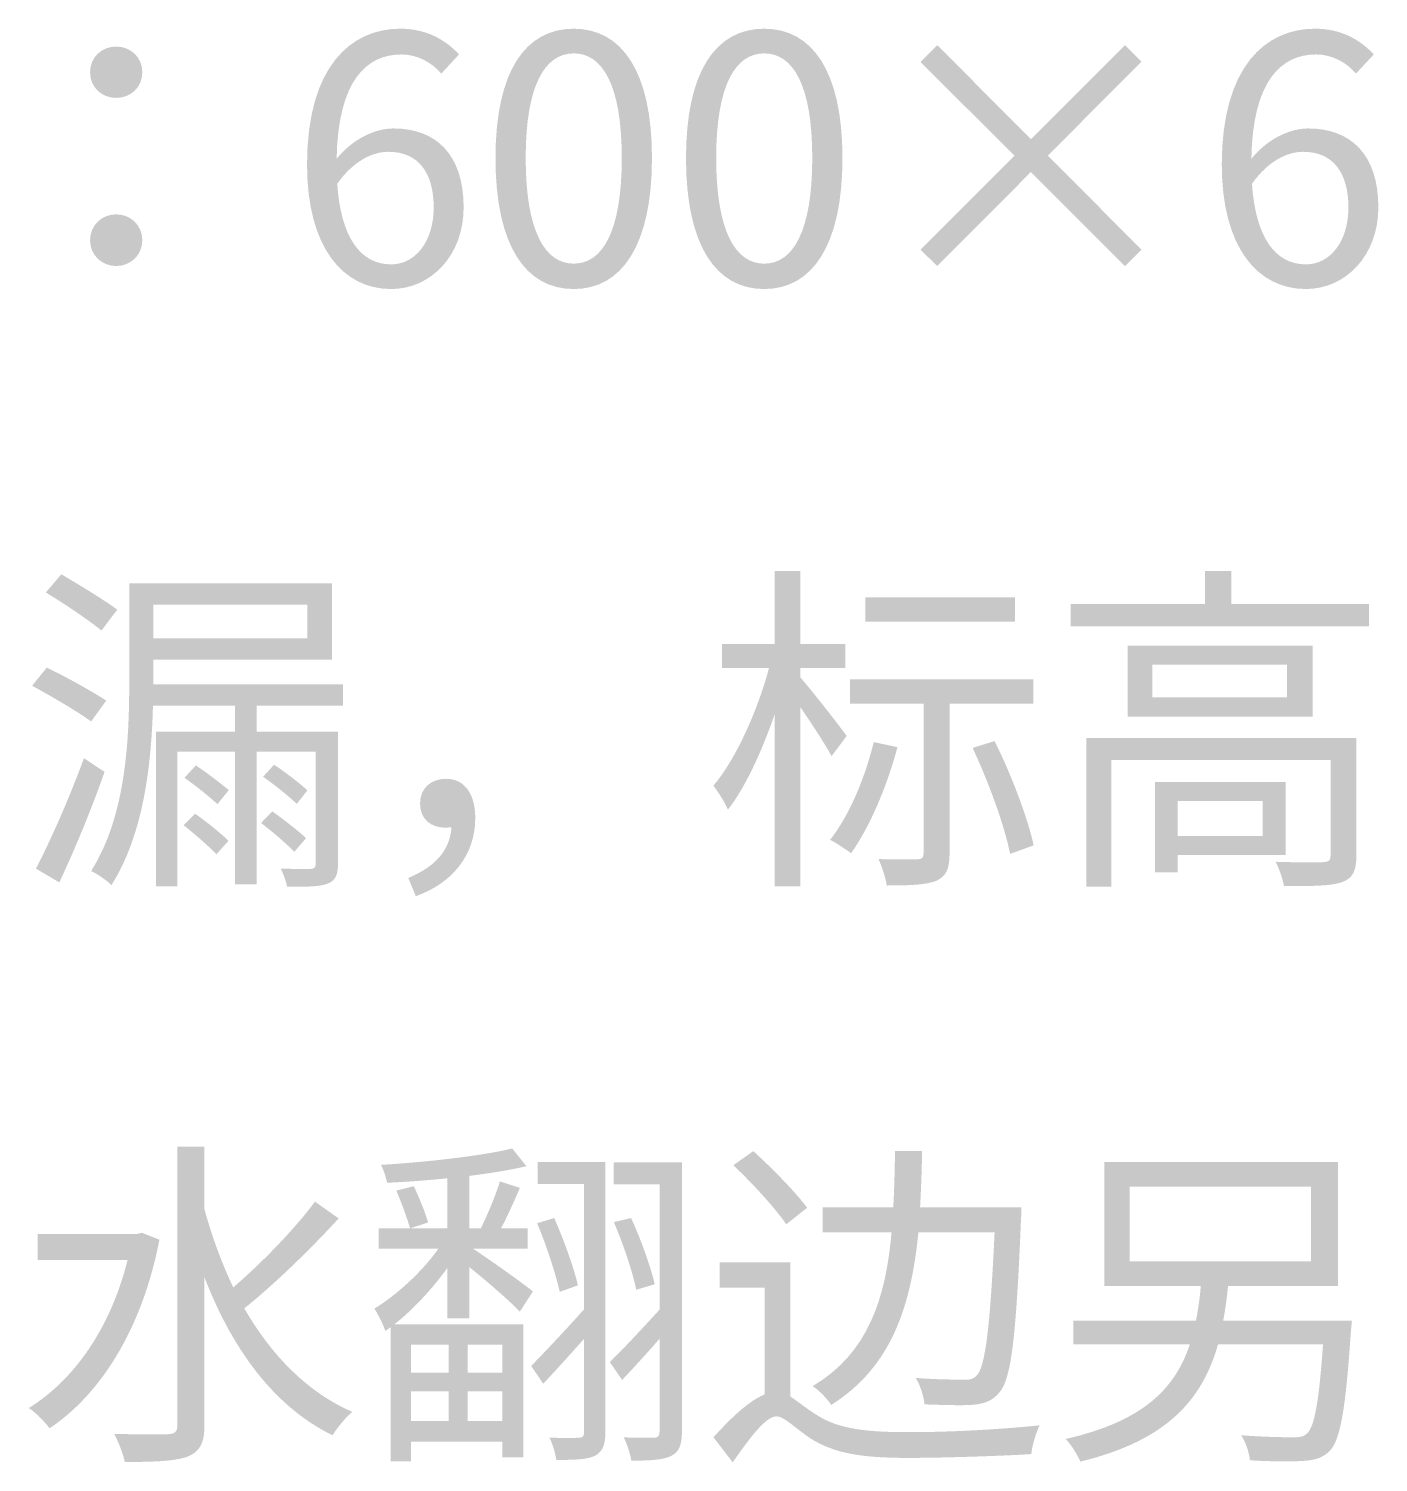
# Model space of a CAD drawing. Header units: millimetres. Extents: x -4600 to 229000, y -4300 to 19460.
# Drawn here: x 140214 to 141340, y 12972 to 14169 of the extents above; entities that cross this region are included whole.
import ezdxf

# ---------------------------------------------------------------- set-up
doc = ezdxf.new("R2010")
doc.units = ezdxf.units.MM
doc.header["$LTSCALE"] = 100
doc.layers.add('R2-LEGEND', color=7, linetype='Continuous', lineweight=18)

# ---------------------------------------------------------------- blocks, each defined once
blk = doc.blocks.new('A04_SHEET')
at = {"layer": 'R2-LEGEND'}
h = blk.add_hatch(color=256, dxfattribs=at)
edge = h.paths.add_edge_path()
edge.add_spline(control_points=[(20516.3, 13951.3), (20549, 13951.3), (20576.8, 13978.8), (20576.8, 14019.5), (20576.8, 14063.6), (20553.8, 14085.4), (20518.3, 14085.4), (20502, 14085.4), (20483.6, 14075.9), (20470.8, 14060.1)], knot_values=[0, 0, 0, 0, 1, 1, 1, 2, 2, 2, 3, 3, 3, 3], degree=3, periodic=0)
edge.add_spline(control_points=[(20470.8, 14060.1), (20471.9, 14125.2), (20495.7, 14147.2), (20524.9, 14147.2), (20537.5, 14147.2), (20550.1, 14140.9), (20558.1, 14131.2)], knot_values=[0, 0, 0, 0, 1, 1, 1, 2, 2, 2, 2], degree=3, periodic=0)
edge.add_line((20558.1, 14131.2), (20573, 14147.2))
edge.add_spline(control_points=[(20573, 14147.2), (20561.3, 14159.8), (20545.5, 14168.7), (20523.8, 14168.7), (20483.1, 14168.7), (20446.1, 14137.5), (20446.1, 14055.3), (20446.1, 13985.9), (20476.2, 13951.3), (20516.3, 13951.3)], knot_values=[0, 0, 0, 0, 1, 1, 1, 2, 2, 2, 3, 3, 3, 3], degree=3, periodic=0)
edge = h.paths.add_edge_path(flags=0)
edge.add_spline(control_points=[(20471.3, 14039.2), (20485.1, 14058.7), (20501.1, 14065.9), (20514, 14065.9), (20539.5, 14065.9), (20551.8, 14047.8), (20551.8, 14019.5), (20551.8, 13990.8), (20536.4, 13971.9), (20516.3, 13971.9), (20489.9, 13971.9), (20474.2, 13995.7), (20471.3, 14039.2)], knot_values=[0, 0, 0, 0, 1, 1, 1, 2, 2, 2, 3, 3, 3, 4, 4, 4, 4], degree=3, periodic=0)
h = blk.add_hatch(color=256, dxfattribs=at)
edge = h.paths.add_edge_path()
edge.add_spline(control_points=[(20668.7, 13951.3), (20708.5, 13951.3), (20734, 13987.4), (20734, 14060.7), (20734, 14133.5), (20708.5, 14168.7), (20668.7, 14168.7), (20628.6, 14168.7), (20603.4, 14133.5), (20603.4, 14060.7), (20603.4, 13987.4), (20628.6, 13951.3), (20668.7, 13951.3)], knot_values=[0, 0, 0, 0, 1, 1, 1, 2, 2, 2, 3, 3, 3, 4, 4, 4, 4], degree=3, periodic=0)
edge = h.paths.add_edge_path(flags=0)
edge.add_spline(control_points=[(20668.7, 13972.5), (20644.9, 13972.5), (20628.6, 13999.1), (20628.6, 14060.7), (20628.6, 14122), (20644.9, 14148.1), (20668.7, 14148.1), (20692.5, 14148.1), (20708.8, 14122), (20708.8, 14060.7), (20708.8, 13999.1), (20692.5, 13972.5), (20668.7, 13972.5)], knot_values=[0, 0, 0, 0, 1, 1, 1, 2, 2, 2, 3, 3, 3, 4, 4, 4, 4], degree=3, periodic=0)
h = blk.add_hatch(color=256, dxfattribs=at)
edge = h.paths.add_edge_path()
edge.add_spline(control_points=[(20827.7, 13951.3), (20867.5, 13951.3), (20893, 13987.4), (20893, 14060.7), (20893, 14133.5), (20867.5, 14168.7), (20827.7, 14168.7), (20787.6, 14168.7), (20762.4, 14133.5), (20762.4, 14060.7), (20762.4, 13987.4), (20787.6, 13951.3), (20827.7, 13951.3)], knot_values=[0, 0, 0, 0, 1, 1, 1, 2, 2, 2, 3, 3, 3, 4, 4, 4, 4], degree=3, periodic=0)
edge = h.paths.add_edge_path(flags=0)
edge.add_spline(control_points=[(20827.7, 13972.5), (20803.9, 13972.5), (20787.6, 13999.1), (20787.6, 14060.7), (20787.6, 14122), (20803.9, 14148.1), (20827.7, 14148.1), (20851.5, 14148.1), (20867.8, 14122), (20867.8, 14060.7), (20867.8, 13999.1), (20851.5, 13972.5), (20827.7, 13972.5)], knot_values=[0, 0, 0, 0, 1, 1, 1, 2, 2, 2, 3, 3, 3, 4, 4, 4, 4], degree=3, periodic=0)
h = blk.add_hatch(color=256, dxfattribs=at)
edge = h.paths.add_edge_path()
edge.add_spline(control_points=[(21279.8, 13951.3), (21312.5, 13951.3), (21340.3, 13978.8), (21340.3, 14019.5), (21340.3, 14063.6), (21317.3, 14085.4), (21281.8, 14085.4), (21265.5, 14085.4), (21247.1, 14075.9), (21234.3, 14060.1)], knot_values=[0, 0, 0, 0, 1, 1, 1, 2, 2, 2, 3, 3, 3, 3], degree=3, periodic=0)
edge.add_spline(control_points=[(21234.3, 14060.1), (21235.4, 14125.2), (21259.2, 14147.2), (21288.4, 14147.2), (21301, 14147.2), (21313.6, 14140.9), (21321.6, 14131.2)], knot_values=[0, 0, 0, 0, 1, 1, 1, 2, 2, 2, 2], degree=3, periodic=0)
edge.add_line((21321.6, 14131.2), (21336.5, 14147.2))
edge.add_spline(control_points=[(21336.5, 14147.2), (21324.8, 14159.8), (21309, 14168.7), (21287.3, 14168.7), (21246.6, 14168.7), (21209.6, 14137.5), (21209.6, 14055.3), (21209.6, 13985.9), (21239.7, 13951.3), (21279.8, 13951.3)], knot_values=[0, 0, 0, 0, 1, 1, 1, 2, 2, 2, 3, 3, 3, 3], degree=3, periodic=0)
edge = h.paths.add_edge_path(flags=0)
edge.add_spline(control_points=[(21234.8, 14039.2), (21248.6, 14058.7), (21264.6, 14065.9), (21277.5, 14065.9), (21303, 14065.9), (21315.3, 14047.8), (21315.3, 14019.5), (21315.3, 13990.8), (21299.9, 13971.9), (21279.8, 13971.9), (21253.5, 13971.9), (21237.7, 13995.7), (21234.8, 14039.2)], knot_values=[0, 0, 0, 0, 1, 1, 1, 2, 2, 2, 3, 3, 3, 4, 4, 4, 4], degree=3, periodic=0)
h = blk.add_hatch(color=256, dxfattribs=at)
edge = h.paths.add_edge_path()
edge.add_spline(control_points=[(20286.8, 14110.9), (20298.3, 14110.9), (20308.6, 14119.2), (20308.6, 14132.3), (20308.6, 14145.5), (20298.3, 14153.8), (20286.8, 14153.8), (20275.4, 14153.8), (20265, 14145.5), (20265, 14132.3), (20265, 14119.2), (20275.4, 14110.9), (20286.8, 14110.9)], knot_values=[0, 0, 0, 0, 1, 1, 1, 2, 2, 2, 3, 3, 3, 4, 4, 4, 4], degree=3, periodic=0)
for points in [[(21128.8, 13970.5), (21142.6, 13984.2), (21064.4, 14062.7), (21142.6, 14141.2), (21128.8, 14155), (21050.3, 14076.5), (20972.1, 14155), (20958.1, 14140.9), (21036.6, 14062.7), (20958.1, 13984.2), (20972.1, 13970.5), (21050.3, 14049), (21128.8, 13970.5)], [(21195.6, 13715.9), (21195.6, 13688.4), (21083.6, 13688.4), (21083.6, 13669.5), (21332.5, 13669.5), (21332.5, 13688.4), (21217.6, 13688.4), (21217.6, 13715.9), (21195.6, 13715.9)], [(20912, 13693.9), (20912, 13673.5), (21036.9, 13673.5), (21036.9, 13693.9), (20912, 13693.9)]]:
    blk.add_hatch(color=256, dxfattribs=at).paths.add_polyline_path(points)
h = blk.add_hatch(color=256, dxfattribs=at)
edge = h.paths.add_edge_path()
edge.add_spline(control_points=[(20286.8, 13970.5), (20298.3, 13970.5), (20308.6, 13979.1), (20308.6, 13992), (20308.6, 14005.1), (20298.3, 14013.7), (20286.8, 14013.7), (20275.4, 14013.7), (20265, 14005.1), (20265, 13992), (20265, 13979.1), (20275.4, 13970.5), (20286.8, 13970.5)], knot_values=[0, 0, 0, 0, 1, 1, 1, 2, 2, 2, 3, 3, 3, 4, 4, 4, 4], degree=3, periodic=0)
h = blk.add_hatch(color=256, dxfattribs=at)
edge = h.paths.add_edge_path()
edge.add_spline(control_points=[(20228.1, 13697.9), (20243.6, 13688.4), (20264.2, 13674.7), (20274.5, 13666.1)], knot_values=[0, 0, 0, 0, 1, 1, 1, 1], degree=3, periodic=0)
edge.add_line((20274.5, 13666.1), (20287.7, 13683.6))
edge.add_spline(control_points=[(20287.7, 13683.6), (20276.8, 13691.6), (20256.2, 13704.2), (20241, 13713.1)], knot_values=[0, 0, 0, 0, 1, 1, 1, 1], degree=3, periodic=0)
edge.add_line((20241, 13713.1), (20228.1, 13697.9))
h = blk.add_hatch(color=256, dxfattribs=at)
edge = h.paths.add_edge_path()
edge.add_line((20836.3, 13715.7), (20836.3, 13654.9))
edge.add_line((20836.3, 13654.9), (20792.5, 13654.9))
edge.add_line((20792.5, 13654.9), (20792.5, 13634.9))
edge.add_line((20792.5, 13634.9), (20831.7, 13634.9))
edge.add_spline(control_points=[(20831.7, 13634.9), (20822.3, 13599.3), (20803.7, 13558.1), (20785.3, 13536.6)], knot_values=[0, 0, 0, 0, 1, 1, 1, 1], degree=3, periodic=0)
edge.add_spline(control_points=[(20785.3, 13536.6), (20789.3, 13531.2), (20795.1, 13522.3), (20797.4, 13516.5)], knot_values=[0, 0, 0, 0, 1, 1, 1, 1], degree=3, periodic=0)
edge.add_spline(control_points=[(20797.4, 13516.5), (20811.7, 13534.9), (20825.7, 13565), (20836.3, 13595.9)], knot_values=[0, 0, 0, 0, 1, 1, 1, 1], degree=3, periodic=0)
edge.add_line((20836.3, 13595.9), (20836.3, 13452.4))
edge.add_line((20836.3, 13452.4), (20857.8, 13452.4))
edge.add_line((20857.8, 13452.4), (20857.8, 13602.2))
edge.add_spline(control_points=[(20857.8, 13602.2), (20867.5, 13588.2), (20879, 13570.4), (20883.9, 13561.2)], knot_values=[0, 0, 0, 0, 1, 1, 1, 1], degree=3, periodic=0)
edge.add_line((20883.9, 13561.2), (20896.5, 13578.1))
edge.add_spline(control_points=[(20896.5, 13578.1), (20890.8, 13586.2), (20866.1, 13617.7), (20857.8, 13627.1)], knot_values=[0, 0, 0, 0, 1, 1, 1, 1], degree=3, periodic=0)
edge.add_line((20857.8, 13627.1), (20857.8, 13634.9))
edge.add_line((20857.8, 13634.9), (20895.3, 13634.9))
edge.add_line((20895.3, 13634.9), (20895.3, 13654.9))
edge.add_line((20895.3, 13654.9), (20857.8, 13654.9))
edge.add_line((20857.8, 13654.9), (20857.8, 13715.7))
edge.add_line((20857.8, 13715.7), (20836.3, 13715.7))
h = blk.add_hatch(color=256, dxfattribs=at)
edge = h.paths.add_edge_path()
edge.add_line((20297.7, 13705.6), (20297.7, 13622.5))
edge.add_spline(control_points=[(20297.7, 13622.5), (20297.7, 13575.8), (20295.1, 13511.1), (20265.9, 13465.3)], knot_values=[0, 0, 0, 0, 1, 1, 1, 1], degree=3, periodic=0)
edge.add_spline(control_points=[(20265.9, 13465.3), (20270.8, 13463), (20279.4, 13457.2), (20282.8, 13453.5)], knot_values=[0, 0, 0, 0, 1, 1, 1, 1], degree=3, periodic=0)
edge.add_spline(control_points=[(20282.8, 13453.5), (20310, 13495.9), (20316.3, 13556.1), (20317.5, 13603.3)], knot_values=[0, 0, 0, 0, 1, 1, 1, 1], degree=3, periodic=0)
edge.add_line((20317.5, 13603.3), (20385.9, 13603.3))
edge.add_line((20385.9, 13603.3), (20385.9, 13581.6))
edge.add_line((20385.9, 13581.6), (20320.1, 13581.6))
edge.add_line((20320.1, 13581.6), (20320.1, 13452.4))
edge.add_line((20320.1, 13452.4), (20337.8, 13452.4))
edge.add_line((20337.8, 13452.4), (20337.8, 13565))
edge.add_line((20337.8, 13565), (20385.9, 13565))
edge.add_line((20385.9, 13565), (20385.9, 13454.1))
edge.add_line((20385.9, 13454.1), (20404, 13454.1))
edge.add_line((20404, 13454.1), (20404, 13565))
edge.add_line((20404, 13565), (20453.3, 13565))
edge.add_line((20453.3, 13565), (20453.3, 13471.3))
edge.add_spline(control_points=[(20453.3, 13471.3), (20453.3, 13468.1), (20452.1, 13467.3), (20449, 13467)], knot_values=[0, 0, 0, 0, 1, 1, 1, 1], degree=3, periodic=0)
edge.add_spline(control_points=[(20449, 13467), (20446.1, 13467), (20435.8, 13467), (20424.1, 13467.3)], knot_values=[0, 0, 0, 0, 1, 1, 1, 1], degree=3, periodic=0)
edge.add_spline(control_points=[(20424.1, 13467.3), (20426.3, 13463), (20428.6, 13456.7), (20429.5, 13452.1)], knot_values=[0, 0, 0, 0, 1, 1, 1, 1], degree=3, periodic=0)
edge.add_spline(control_points=[(20429.5, 13452.1), (20446.1, 13452.1), (20457, 13452.1), (20463.6, 13454.9)], knot_values=[0, 0, 0, 0, 1, 1, 1, 1], degree=3, periodic=0)
edge.add_spline(control_points=[(20463.6, 13454.9), (20469.9, 13457.5), (20471.9, 13462.1), (20471.9, 13471.3)], knot_values=[0, 0, 0, 0, 1, 1, 1, 1], degree=3, periodic=0)
edge.add_line((20471.9, 13471.3), (20471.9, 13581.6))
edge.add_line((20471.9, 13581.6), (20404, 13581.6))
edge.add_line((20404, 13581.6), (20404, 13603.3))
edge.add_line((20404, 13603.3), (20476.2, 13603.3))
edge.add_line((20476.2, 13603.3), (20476.2, 13621.1))
edge.add_line((20476.2, 13621.1), (20317.8, 13621.1))
edge.add_line((20317.8, 13621.1), (20317.8, 13622.5))
edge.add_line((20317.8, 13622.5), (20317.8, 13641.7))
edge.add_line((20317.8, 13641.7), (20467, 13641.7))
edge.add_line((20467, 13641.7), (20467, 13705.6))
edge.add_line((20467, 13705.6), (20297.7, 13705.6))
h.paths.add_polyline_path([(20317.8, 13687.6), (20446.4, 13687.6), (20446.4, 13659.5), (20317.8, 13659.5), (20317.8, 13687.6)], flags=0)
edge = h.paths.add_edge_path(flags=0)
edge.add_spline(control_points=[(20407.7, 13505.4), (20417.2, 13498.2), (20429.2, 13487.9), (20435.5, 13481.3)], knot_values=[0, 0, 0, 0, 1, 1, 1, 1], degree=3, periodic=0)
edge.add_line((20435.5, 13481.3), (20445.3, 13492.8))
edge.add_spline(control_points=[(20445.3, 13492.8), (20438.9, 13498.8), (20426.6, 13508.2), (20417.2, 13515.1)], knot_values=[0, 0, 0, 0, 1, 1, 1, 1], degree=3, periodic=0)
edge.add_line((20417.2, 13515.1), (20407.7, 13505.4))
edge = h.paths.add_edge_path(flags=0)
edge.add_spline(control_points=[(20343, 13503.6), (20352.4, 13496.2), (20364.5, 13485.6), (20370.5, 13479.3)], knot_values=[0, 0, 0, 0, 1, 1, 1, 1], degree=3, periodic=0)
edge.add_line((20370.5, 13479.3), (20380.5, 13490.5))
edge.add_spline(control_points=[(20380.5, 13490.5), (20374.5, 13496.5), (20362.2, 13506.5), (20352.7, 13513.1)], knot_values=[0, 0, 0, 0, 1, 1, 1, 1], degree=3, periodic=0)
edge.add_line((20352.7, 13513.1), (20343, 13503.6))
edge = h.paths.add_edge_path(flags=0)
edge.add_spline(control_points=[(20409.4, 13544), (20418.9, 13537.5), (20431.2, 13527.4), (20437.5, 13521.4)], knot_values=[0, 0, 0, 0, 1, 1, 1, 1], degree=3, periodic=0)
edge.add_line((20437.5, 13521.4), (20446.4, 13532.6))
edge.add_spline(control_points=[(20446.4, 13532.6), (20440.4, 13538.3), (20428.1, 13547.8), (20418.6, 13554.1)], knot_values=[0, 0, 0, 0, 1, 1, 1, 1], degree=3, periodic=0)
edge.add_line((20418.6, 13554.1), (20409.4, 13544))
edge = h.paths.add_edge_path(flags=0)
edge.add_spline(control_points=[(20343.8, 13543.2), (20353, 13536.6), (20365, 13527.1), (20371.3, 13521.1)], knot_values=[0, 0, 0, 0, 1, 1, 1, 1], degree=3, periodic=0)
edge.add_line((20371.3, 13521.1), (20380.8, 13532.9))
edge.add_spline(control_points=[(20380.8, 13532.9), (20374.5, 13538), (20362.5, 13547.5), (20353.3, 13553.5)], knot_values=[0, 0, 0, 0, 1, 1, 1, 1], degree=3, periodic=0)
edge.add_line((20353.3, 13553.5), (20343.8, 13543.2))
h = blk.add_hatch(color=256, dxfattribs=at)
h.paths.add_polyline_path([(21131.1, 13653.5), (21131.1, 13594.2), (21285.5, 13594.2), (21285.5, 13653.5), (21131.1, 13653.5)])
h.paths.add_polyline_path([(21151.7, 13637.7), (21264.1, 13637.7), (21264.1, 13610.2), (21151.7, 13610.2), (21151.7, 13637.7)], flags=0)
h = blk.add_hatch(color=256, dxfattribs=at)
edge = h.paths.add_edge_path()
edge.add_spline(control_points=[(20216.6, 13620), (20233, 13611.1), (20255, 13598.2), (20265.9, 13590.2)], knot_values=[0, 0, 0, 0, 1, 1, 1, 1], degree=3, periodic=0)
edge.add_line((20265.9, 13590.2), (20278.5, 13607.6))
edge.add_spline(control_points=[(20278.5, 13607.6), (20267.1, 13615.1), (20245, 13627.4), (20228.9, 13635.2)], knot_values=[0, 0, 0, 0, 1, 1, 1, 1], degree=3, periodic=0)
edge.add_line((20228.9, 13635.2), (20216.6, 13620))
h = blk.add_hatch(color=256, dxfattribs=at)
edge = h.paths.add_edge_path()
edge.add_line((20899.3, 13625.4), (20899.3, 13605.1))
edge.add_line((20899.3, 13605.1), (20960.7, 13605.1))
edge.add_line((20960.7, 13605.1), (20960.7, 13480.2))
edge.add_spline(control_points=[(20960.7, 13480.2), (20960.7, 13476.4), (20959.5, 13475.3), (20955.2, 13475)], knot_values=[0, 0, 0, 0, 1, 1, 1, 1], degree=3, periodic=0)
edge.add_spline(control_points=[(20955.2, 13475), (20951.5, 13475), (20938, 13474.7), (20923.1, 13475.3)], knot_values=[0, 0, 0, 0, 1, 1, 1, 1], degree=3, periodic=0)
edge.add_spline(control_points=[(20923.1, 13475.3), (20926, 13468.7), (20929.1, 13459.5), (20930, 13453.2)], knot_values=[0, 0, 0, 0, 1, 1, 1, 1], degree=3, periodic=0)
edge.add_spline(control_points=[(20930, 13453.2), (20950.1, 13453.2), (20963.2, 13453.8), (20971.5, 13457.2)], knot_values=[0, 0, 0, 0, 1, 1, 1, 1], degree=3, periodic=0)
edge.add_spline(control_points=[(20971.5, 13457.2), (20979.8, 13461), (20982.4, 13467.6), (20982.4, 13479.9)], knot_values=[0, 0, 0, 0, 1, 1, 1, 1], degree=3, periodic=0)
edge.add_line((20982.4, 13479.9), (20982.4, 13605.1))
edge.add_line((20982.4, 13605.1), (21052.3, 13605.1))
edge.add_line((21052.3, 13605.1), (21052.3, 13625.4))
edge.add_line((21052.3, 13625.4), (20899.3, 13625.4))
edge = h.paths.add_edge_path(flags=0)
edge.add_spline(control_points=[(20919.1, 13573), (20911.7, 13542.6), (20898.8, 13512), (20882.7, 13491.3)], knot_values=[0, 0, 0, 0, 1, 1, 1, 1], degree=3, periodic=0)
edge.add_spline(control_points=[(20882.7, 13491.3), (20887.6, 13489), (20896.2, 13483), (20900.2, 13480.2)], knot_values=[0, 0, 0, 0, 1, 1, 1, 1], degree=3, periodic=0)
edge.add_spline(control_points=[(20900.2, 13480.2), (20915.7, 13501.9), (20930, 13535.5), (20938.9, 13568.7)], knot_values=[0, 0, 0, 0, 1, 1, 1, 1], degree=3, periodic=0)
edge.add_line((20938.9, 13568.7), (20919.1, 13573))
edge = h.paths.add_edge_path(flags=0)
edge.add_spline(control_points=[(21001.6, 13568.1), (21015.1, 13539.5), (21028.6, 13502.2), (21032.9, 13479.6)], knot_values=[0, 0, 0, 0, 1, 1, 1, 1], degree=3, periodic=0)
edge.add_line((21032.9, 13479.6), (21052.6, 13486.7))
edge.add_spline(control_points=[(21052.6, 13486.7), (21047.7, 13509.4), (21034, 13545.8), (21020, 13573.8)], knot_values=[0, 0, 0, 0, 1, 1, 1, 1], degree=3, periodic=0)
edge.add_line((21020, 13573.8), (21001.6, 13568.1))
h = blk.add_hatch(color=256, dxfattribs=at)
edge = h.paths.add_edge_path()
edge.add_line((21096.5, 13576.4), (21096.5, 13452.1))
edge.add_line((21096.5, 13452.1), (21117.4, 13452.1))
edge.add_line((21117.4, 13452.1), (21117.4, 13558.1))
edge.add_line((21117.4, 13558.1), (21300.4, 13558.1))
edge.add_line((21300.4, 13558.1), (21300.4, 13478.2))
edge.add_spline(control_points=[(21300.4, 13478.2), (21300.4, 13474.1), (21299.3, 13473), (21294.1, 13472.7), (21289.5, 13472.4), (21273.2, 13472.4), (21254.6, 13473)], knot_values=[0, 0, 0, 0, 1, 1, 1, 2, 2, 2, 2], degree=3, periodic=0)
edge.add_spline(control_points=[(21254.6, 13473), (21257.5, 13467), (21260.6, 13458.7), (21261.5, 13452.7)], knot_values=[0, 0, 0, 0, 1, 1, 1, 1], degree=3, periodic=0)
edge.add_spline(control_points=[(21261.5, 13452.7), (21285.3, 13452.7), (21300.7, 13452.7), (21310.2, 13456.1), (21319.3, 13459.5), (21321.9, 13465.8), (21321.9, 13477.9)], knot_values=[0, 0, 0, 0, 1, 1, 1, 2, 2, 2, 2], degree=3, periodic=0)
edge.add_line((21321.9, 13477.9), (21321.9, 13576.4))
edge.add_line((21321.9, 13576.4), (21096.5, 13576.4))
h.paths.add_polyline_path([(21153.8, 13539.5), (21153.8, 13464.1), (21172.7, 13464.1), (21172.7, 13478.7), (21262.9, 13478.7), (21262.9, 13539.5), (21153.8, 13539.5)], flags=0)
h.paths.add_polyline_path([(21172.7, 13523.7), (21243.7, 13523.7), (21243.7, 13494.5), (21172.7, 13494.5), (21172.7, 13523.7)], flags=0)
h = blk.add_hatch(color=256, dxfattribs=at)
edge = h.paths.add_edge_path()
edge.add_line((20219.8, 13467.3), (20239.3, 13455.8))
edge.add_spline(control_points=[(20239.3, 13455.8), (20251.9, 13482.4), (20266.5, 13517.7), (20277.1, 13548.1)], knot_values=[0, 0, 0, 0, 1, 1, 1, 1], degree=3, periodic=0)
edge.add_line((20277.1, 13548.1), (20259.9, 13559.5))
edge.add_spline(control_points=[(20259.9, 13559.5), (20248.1, 13527.1), (20231.5, 13489.6), (20219.8, 13467.3)], knot_values=[0, 0, 0, 0, 1, 1, 1, 1], degree=3, periodic=0)
h = blk.add_hatch(color=256, dxfattribs=at)
edge = h.paths.add_edge_path()
edge.add_spline(control_points=[(20536.9, 13444.3), (20567, 13454.9), (20586.5, 13478.4), (20586.5, 13509.4), (20586.5, 13529.4), (20577.9, 13542.3), (20562.1, 13542.3), (20550.4, 13542.3), (20540.4, 13535.2), (20540.4, 13521.7), (20540.4, 13508.2), (20550.1, 13501.4), (20561.9, 13501.4)], knot_values=[0, 0, 0, 0, 1, 1, 1, 2, 2, 2, 3, 3, 3, 4, 4, 4, 4], degree=3, periodic=0)
edge.add_line((20561.9, 13501.4), (20566.7, 13501.9))
edge.add_spline(control_points=[(20566.7, 13501.9), (20565.3, 13482.2), (20552.7, 13468.7), (20530.6, 13459.5)], knot_values=[0, 0, 0, 0, 1, 1, 1, 1], degree=3, periodic=0)
edge.add_line((20530.6, 13459.5), (20536.9, 13444.3))
h = blk.add_hatch(color=256, dxfattribs=at)
edge = h.paths.add_edge_path()
edge.add_spline(control_points=[(20452.7, 13189.2), (20435.8, 13166.3), (20408, 13137.7), (20384.5, 13117.6)], knot_values=[0, 0, 0, 0, 1, 1, 1, 1], degree=3, periodic=0)
edge.add_spline(control_points=[(20384.5, 13117.6), (20374.8, 13138), (20366.8, 13160), (20360.5, 13182.7)], knot_values=[0, 0, 0, 0, 1, 1, 1, 1], degree=3, periodic=0)
edge.add_line((20360.5, 13182.7), (20360.5, 13235.1))
edge.add_line((20360.5, 13235.1), (20337.8, 13235.1))
edge.add_line((20337.8, 13235.1), (20337.8, 13002.4))
edge.add_spline(control_points=[(20337.8, 13002.4), (20337.8, 12997), (20335.8, 12995.3), (20330.1, 12995), (20324.4, 12994.7), (20306, 12994.7), (20285.1, 12995.3)], knot_values=[0, 0, 0, 0, 1, 1, 1, 2, 2, 2, 2], degree=3, periodic=0)
edge.add_spline(control_points=[(20285.1, 12995.3), (20288.5, 12989), (20292.8, 12978.1), (20294, 12971.8)], knot_values=[0, 0, 0, 0, 1, 1, 1, 1], degree=3, periodic=0)
edge.add_spline(control_points=[(20294, 12971.8), (20320.6, 12971.8), (20337, 12972.7), (20346.7, 12976.4)], knot_values=[0, 0, 0, 0, 1, 1, 1, 1], degree=3, periodic=0)
edge.add_spline(control_points=[(20346.7, 12976.4), (20356.4, 12980.4), (20360.5, 12987.3), (20360.5, 13002.4)], knot_values=[0, 0, 0, 0, 1, 1, 1, 1], degree=3, periodic=0)
edge.add_line((20360.5, 13002.4), (20360.5, 13125.9))
edge.add_spline(control_points=[(20360.5, 13125.9), (20383.4, 13066.9), (20417.7, 13018.5), (20467.3, 12994.1)], knot_values=[0, 0, 0, 0, 1, 1, 1, 1], degree=3, periodic=0)
edge.add_spline(control_points=[(20467.3, 12994.1), (20471.3, 13000.4), (20478.5, 13009.3), (20483.9, 13013.6)], knot_values=[0, 0, 0, 0, 1, 1, 1, 1], degree=3, periodic=0)
edge.add_spline(control_points=[(20483.9, 13013.6), (20445.8, 13030.2), (20416, 13061.5), (20393.7, 13100.1)], knot_values=[0, 0, 0, 0, 1, 1, 1, 1], degree=3, periodic=0)
edge.add_spline(control_points=[(20393.7, 13100.1), (20418.6, 13119.9), (20449.5, 13150), (20472.5, 13175.2)], knot_values=[0, 0, 0, 0, 1, 1, 1, 1], degree=3, periodic=0)
edge.add_line((20472.5, 13175.2), (20452.7, 13189.2))
h = blk.add_hatch(color=256, dxfattribs=at)
edge = h.paths.add_edge_path()
edge.add_spline(control_points=[(20607.1, 13206.1), (20603.7, 13195), (20596.8, 13178.1), (20591.1, 13166.9)], knot_values=[0, 0, 0, 0, 1, 1, 1, 1], degree=3, periodic=0)
edge.add_line((20591.1, 13166.9), (20581.6, 13166.9))
edge.add_line((20581.6, 13166.9), (20581.6, 13210.7))
edge.add_spline(control_points=[(20581.6, 13210.7), (20599.4, 13213), (20616, 13215.6), (20629.2, 13218.8)], knot_values=[0, 0, 0, 0, 1, 1, 1, 1], degree=3, periodic=0)
edge.add_line((20629.2, 13218.8), (20617.4, 13233.6))
edge.add_spline(control_points=[(20617.4, 13233.6), (20591.7, 13227.3), (20545.5, 13222.2), (20507.7, 13219.9)], knot_values=[0, 0, 0, 0, 1, 1, 1, 1], degree=3, periodic=0)
edge.add_spline(control_points=[(20507.7, 13219.9), (20510, 13215.9), (20512, 13209.3), (20512.9, 13205)], knot_values=[0, 0, 0, 0, 1, 1, 1, 1], degree=3, periodic=0)
edge.add_spline(control_points=[(20512.9, 13205), (20528.6, 13205.6), (20546.1, 13207), (20563.3, 13208.7)], knot_values=[0, 0, 0, 0, 1, 1, 1, 1], degree=3, periodic=0)
edge.add_line((20563.3, 13208.7), (20563.3, 13166.9))
edge.add_line((20563.3, 13166.9), (20506, 13166.9))
edge.add_line((20506, 13166.9), (20506, 13150))
edge.add_line((20506, 13150), (20555.8, 13150))
edge.add_spline(control_points=[(20555.8, 13150), (20542.4, 13130.8), (20520.3, 13110.7), (20502.3, 13099.9)], knot_values=[0, 0, 0, 0, 1, 1, 1, 1], degree=3, periodic=0)
edge.add_spline(control_points=[(20502.3, 13099.9), (20505.4, 13095), (20509.7, 13086.7), (20511.4, 13081.2)], knot_values=[0, 0, 0, 0, 1, 1, 1, 1], degree=3, periodic=0)
edge.add_line((20511.4, 13081.2), (20516, 13084.4))
edge.add_line((20516, 13084.4), (20516, 12972.4))
edge.add_line((20516, 12972.4), (20532.9, 12972.4))
edge.add_line((20532.9, 12972.4), (20532.9, 12988.7))
edge.add_line((20532.9, 12988.7), (20609.1, 12988.7))
edge.add_line((20609.1, 12988.7), (20609.1, 12975.8))
edge.add_line((20609.1, 12975.8), (20626.6, 12975.8))
edge.add_line((20626.6, 12975.8), (20626.6, 13086.7))
edge.add_line((20626.6, 13086.7), (20518.9, 13086.7))
edge.add_spline(control_points=[(20518.9, 13086.7), (20534.4, 13098.7), (20550.7, 13116.5), (20563.3, 13133.9)], knot_values=[0, 0, 0, 0, 1, 1, 1, 1], degree=3, periodic=0)
edge.add_line((20563.3, 13133.9), (20563.3, 13091.8))
edge.add_line((20563.3, 13091.8), (20581.6, 13091.8))
edge.add_line((20581.6, 13091.8), (20581.6, 13134.5))
edge.add_spline(control_points=[(20581.6, 13134.5), (20596.2, 13122.8), (20616, 13105.6), (20623.7, 13097.3)], knot_values=[0, 0, 0, 0, 1, 1, 1, 1], degree=3, periodic=0)
edge.add_line((20623.7, 13097.3), (20634.6, 13114.2))
edge.add_spline(control_points=[(20634.6, 13114.2), (20627.5, 13120.2), (20598.5, 13140.8), (20584.5, 13150)], knot_values=[0, 0, 0, 0, 1, 1, 1, 1], degree=3, periodic=0)
edge.add_line((20584.5, 13150), (20630.3, 13150))
edge.add_line((20630.3, 13150), (20630.3, 13166.9))
edge.add_line((20630.3, 13166.9), (20608, 13166.9))
edge.add_spline(control_points=[(20608, 13166.9), (20613.1, 13176.6), (20618.9, 13189.2), (20623.7, 13200.7)], knot_values=[0, 0, 0, 0, 1, 1, 1, 1], degree=3, periodic=0)
edge.add_line((20623.7, 13200.7), (20607.1, 13206.1))
edge = h.paths.add_edge_path(flags=0)
edge.add_spline(control_points=[(20520.6, 13198.4), (20524.9, 13188.4), (20529.8, 13174.9), (20532.1, 13166.9)], knot_values=[0, 0, 0, 0, 1, 1, 1, 1], degree=3, periodic=0)
edge.add_line((20532.1, 13166.9), (20547.2, 13171.8))
edge.add_spline(control_points=[(20547.2, 13171.8), (20545, 13179.5), (20539.8, 13192.4), (20535.2, 13202.1)], knot_values=[0, 0, 0, 0, 1, 1, 1, 1], degree=3, periodic=0)
edge.add_line((20535.2, 13202.1), (20520.6, 13198.4))
h.paths.add_polyline_path([(20564.4, 13030.8), (20564.4, 13005.9), (20532.9, 13005.9), (20532.9, 13030.8), (20564.4, 13030.8)], flags=0)
h.paths.add_polyline_path([(20564.4, 13046.3), (20532.9, 13046.3), (20532.9, 13069.8), (20564.4, 13069.8), (20564.4, 13046.3)], flags=0)
h.paths.add_polyline_path([(20580.2, 13030.8), (20609.1, 13030.8), (20609.1, 13005.9), (20580.2, 13005.9), (20580.2, 13030.8)], flags=0)
h.paths.add_polyline_path([(20580.2, 13046.3), (20580.2, 13069.8), (20609.1, 13069.8), (20609.1, 13046.3), (20580.2, 13046.3)], flags=0)
h = blk.add_hatch(color=256, dxfattribs=at)
edge = h.paths.add_edge_path()
edge.add_line((20849.5, 13138.5), (20790.5, 13138.5))
edge.add_line((20790.5, 13138.5), (20790.5, 13117.3))
edge.add_line((20790.5, 13117.3), (20828, 13117.3))
edge.add_line((20828, 13117.3), (20828, 13028.2))
edge.add_spline(control_points=[(20828, 13028.2), (20815.4, 13023.1), (20800.8, 13009.6), (20785.3, 12992.4)], knot_values=[0, 0, 0, 0, 1, 1, 1, 1], degree=3, periodic=0)
edge.add_line((20785.3, 12992.4), (20801.4, 12971.5))
edge.add_spline(control_points=[(20801.4, 12971.5), (20815.4, 12991.6), (20828.9, 13009.9), (20838, 13009.9), (20844.3, 13009.9), (20854.1, 12999.6), (20866.1, 12991.6)], knot_values=[0, 0, 0, 0, 1, 1, 1, 2, 2, 2, 2], degree=3, periodic=0)
edge.add_spline(control_points=[(20866.1, 12991.6), (20886.7, 12978.4), (20911.1, 12975.2), (20948.3, 12975.2), (20977.3, 12975.2), (21030.3, 12977), (21050.6, 12978.4)], knot_values=[0, 0, 0, 0, 1, 1, 1, 2, 2, 2, 2], degree=3, periodic=0)
edge.add_spline(control_points=[(21050.6, 12978.4), (21051.2, 12985), (21054.6, 12996.4), (21057.5, 13002.4)], knot_values=[0, 0, 0, 0, 1, 1, 1, 1], degree=3, periodic=0)
edge.add_spline(control_points=[(21057.5, 13002.4), (21028.6, 12999.3), (20984.7, 12996.7), (20949.2, 12996.7), (20915.7, 12996.7), (20890.5, 12998.7), (20871.6, 13011)], knot_values=[0, 0, 0, 0, 1, 1, 1, 2, 2, 2, 2], degree=3, periodic=0)
edge.add_spline(control_points=[(20871.6, 13011), (20861.5, 13017.3), (20854.9, 13023.1), (20849.5, 13026.5)], knot_values=[0, 0, 0, 0, 1, 1, 1, 1], degree=3, periodic=0)
edge.add_line((20849.5, 13026.5), (20849.5, 13138.5))
edge = h.paths.add_edge_path(flags=0)
edge.add_spline(control_points=[(20936.9, 13231.4), (20936.6, 13215.3), (20936.3, 13199.6), (20935.4, 13184.4)], knot_values=[0, 0, 0, 0, 1, 1, 1, 1], degree=3, periodic=0)
edge.add_line((20935.4, 13184.4), (20876.4, 13184.4))
edge.add_line((20876.4, 13184.4), (20876.4, 13163.7))
edge.add_line((20876.4, 13163.7), (20934, 13163.7))
edge.add_spline(control_points=[(20934, 13163.7), (20929.1, 13108.7), (20914.8, 13062.9), (20868.1, 13035.1)], knot_values=[0, 0, 0, 0, 1, 1, 1, 1], degree=3, periodic=0)
edge.add_spline(control_points=[(20868.1, 13035.1), (20873.8, 13031.4), (20880.4, 13024.5), (20883.6, 13019.4)], knot_values=[0, 0, 0, 0, 1, 1, 1, 1], degree=3, periodic=0)
edge.add_spline(control_points=[(20883.6, 13019.4), (20934.3, 13051.4), (20950.3, 13102.4), (20956.4, 13163.7)], knot_values=[0, 0, 0, 0, 1, 1, 1, 1], degree=3, periodic=0)
edge.add_line((20956.4, 13163.7), (21020, 13163.7))
edge.add_spline(control_points=[(21020, 13163.7), (21016.2, 13083.2), (21012.2, 13051.7), (21005.1, 13044), (21002.2, 13040.8), (20999, 13040.3), (20993.6, 13040.6)], knot_values=[0, 0, 0, 0, 1, 1, 1, 2, 2, 2, 2], degree=3, periodic=0)
edge.add_spline(control_points=[(20993.6, 13040.6), (20987, 13040.6), (20971, 13040.6), (20954.1, 13042)], knot_values=[0, 0, 0, 0, 1, 1, 1, 1], degree=3, periodic=0)
edge.add_spline(control_points=[(20954.1, 13042), (20958.1, 13035.7), (20960.9, 13026.5), (20961.5, 13019.9)], knot_values=[0, 0, 0, 0, 1, 1, 1, 1], degree=3, periodic=0)
edge.add_spline(control_points=[(20961.5, 13019.9), (20977.3, 13019.4), (20993.6, 13018.8), (21002.2, 13019.6), (21011.9, 13020.5), (21018.2, 13022.8), (21024.3, 13030.2), (21034, 13042), (21038, 13076.7), (21042, 13174.1)], knot_values=[0, 0, 0, 0, 1, 1, 1, 2, 2, 2, 3, 3, 3, 3], degree=3, periodic=0)
edge.add_spline(control_points=[(21042, 13174.1), (21042.3, 13176.9), (21042.3, 13184.4), (21042.3, 13184.4)], knot_values=[0, 0, 0, 0, 1, 1, 1, 1], degree=3, periodic=0)
edge.add_line((21042.3, 13184.4), (20957.8, 13184.4))
edge.add_spline(control_points=[(20957.8, 13184.4), (20958.6, 13199.6), (20959.2, 13215.3), (20959.5, 13231.4)], knot_values=[0, 0, 0, 0, 1, 1, 1, 1], degree=3, periodic=0)
edge.add_line((20959.5, 13231.4), (20936.9, 13231.4))
h = blk.add_hatch(color=256, dxfattribs=at)
edge = h.paths.add_edge_path()
edge.add_spline(control_points=[(20801.9, 13219.6), (20817.7, 13204.7), (20836.9, 13183.8), (20846.1, 13170.3)], knot_values=[0, 0, 0, 0, 1, 1, 1, 1], degree=3, periodic=0)
edge.add_line((20846.1, 13170.3), (20863.5, 13184.1))
edge.add_spline(control_points=[(20863.5, 13184.1), (20854.1, 13197), (20834.3, 13217), (20818.6, 13231.4)], knot_values=[0, 0, 0, 0, 1, 1, 1, 1], degree=3, periodic=0)
edge.add_line((20818.6, 13231.4), (20801.9, 13219.6))
h = blk.add_hatch(color=256, dxfattribs=at)
edge = h.paths.add_edge_path()
edge.add_line((20633.2, 13052), (20643.2, 13037.1))
edge.add_spline(control_points=[(20643.2, 13037.1), (20653.8, 13048.3), (20665.6, 13061.5), (20677.3, 13074.6)], knot_values=[0, 0, 0, 0, 1, 1, 1, 1], degree=3, periodic=0)
edge.add_line((20677.3, 13074.6), (20677.3, 12996.7))
edge.add_spline(control_points=[(20677.3, 12996.7), (20677.3, 12993), (20676.2, 12992.1), (20673, 12992.1)], knot_values=[0, 0, 0, 0, 1, 1, 1, 1], degree=3, periodic=0)
edge.add_spline(control_points=[(20673, 12992.1), (20669.6, 12991.8), (20659.3, 12991.8), (20648.4, 12992.1)], knot_values=[0, 0, 0, 0, 1, 1, 1, 1], degree=3, periodic=0)
edge.add_spline(control_points=[(20648.4, 12992.1), (20651.2, 12987), (20653.5, 12978.4), (20654.1, 12973.5)], knot_values=[0, 0, 0, 0, 1, 1, 1, 1], degree=3, periodic=0)
edge.add_spline(control_points=[(20654.1, 12973.5), (20669.6, 12973.5), (20679.9, 12973.8), (20686.5, 12977)], knot_values=[0, 0, 0, 0, 1, 1, 1, 1], degree=3, periodic=0)
edge.add_spline(control_points=[(20686.5, 12977), (20692.8, 12980.4), (20695.1, 12986.1), (20695.1, 12996.7)], knot_values=[0, 0, 0, 0, 1, 1, 1, 1], degree=3, periodic=0)
edge.add_line((20695.1, 12996.7), (20695.1, 13222.2))
edge.add_line((20695.1, 13222.2), (20638.6, 13222.2))
edge.add_line((20638.6, 13222.2), (20638.6, 13203.9))
edge.add_line((20638.6, 13203.9), (20677.3, 13203.9))
edge.add_line((20677.3, 13203.9), (20677.3, 13099.3))
edge.add_spline(control_points=[(20677.3, 13099.3), (20660.7, 13080.7), (20644.1, 13063.2), (20633.2, 13052)], knot_values=[0, 0, 0, 0, 1, 1, 1, 1], degree=3, periodic=0)
edge = h.paths.add_edge_path(flags=0)
edge.add_spline(control_points=[(20638.1, 13171.2), (20645.8, 13153.1), (20653.8, 13128.5), (20657, 13113.9)], knot_values=[0, 0, 0, 0, 1, 1, 1, 1], degree=3, periodic=0)
edge.add_line((20657, 13113.9), (20672.2, 13119.3))
edge.add_spline(control_points=[(20672.2, 13119.3), (20669, 13133.4), (20660.4, 13157.4), (20652.4, 13175.5)], knot_values=[0, 0, 0, 0, 1, 1, 1, 1], degree=3, periodic=0)
edge.add_line((20652.4, 13175.5), (20638.1, 13171.2))
h = blk.add_hatch(color=256, dxfattribs=at)
edge = h.paths.add_edge_path()
edge.add_line((20698.8, 13055.2), (20709.1, 13040.3))
edge.add_spline(control_points=[(20709.1, 13040.3), (20718.9, 13050.6), (20729.7, 13062.6), (20740.3, 13074.6)], knot_values=[0, 0, 0, 0, 1, 1, 1, 1], degree=3, periodic=0)
edge.add_line((20740.3, 13074.6), (20740.3, 12997.3))
edge.add_spline(control_points=[(20740.3, 12997.3), (20740.3, 12993.3), (20739.2, 12992.1), (20735.8, 12992.1), (20732.6, 12992.1), (20721.7, 12991.8), (20710.3, 12992.4)], knot_values=[0, 0, 0, 0, 1, 1, 1, 2, 2, 2, 2], degree=3, periodic=0)
edge.add_spline(control_points=[(20710.3, 12992.4), (20713.1, 12987.3), (20716, 12978.1), (20716.8, 12972.9)], knot_values=[0, 0, 0, 0, 1, 1, 1, 1], degree=3, periodic=0)
edge.add_spline(control_points=[(20716.8, 12972.9), (20732.3, 12972.9), (20743.2, 12973.5), (20749.8, 12976.7)], knot_values=[0, 0, 0, 0, 1, 1, 1, 1], degree=3, periodic=0)
edge.add_spline(control_points=[(20749.8, 12976.7), (20756.7, 12980.1), (20759, 12986.1), (20759, 12997)], knot_values=[0, 0, 0, 0, 1, 1, 1, 1], degree=3, periodic=0)
edge.add_line((20759, 12997), (20759, 13221.9))
edge.add_line((20759, 13221.9), (20702, 13221.9))
edge.add_line((20702, 13221.9), (20702, 13203.6))
edge.add_line((20702, 13203.6), (20740.3, 13203.6))
edge.add_line((20740.3, 13203.6), (20740.3, 13099))
edge.add_spline(control_points=[(20740.3, 13099), (20724.9, 13082.1), (20709.4, 13065.5), (20698.8, 13055.2)], knot_values=[0, 0, 0, 0, 1, 1, 1, 1], degree=3, periodic=0)
edge = h.paths.add_edge_path(flags=0)
edge.add_spline(control_points=[(20702.2, 13172.1), (20710, 13154), (20718, 13129.9), (20720.9, 13115.6)], knot_values=[0, 0, 0, 0, 1, 1, 1, 1], degree=3, periodic=0)
edge.add_line((20720.9, 13115.6), (20736.3, 13120.2))
edge.add_spline(control_points=[(20736.3, 13120.2), (20733.2, 13134.2), (20724.6, 13158), (20716.6, 13175.5)], knot_values=[0, 0, 0, 0, 1, 1, 1, 1], degree=3, periodic=0)
edge.add_line((20716.6, 13175.5), (20702.2, 13172.1))
h = blk.add_hatch(color=256, dxfattribs=at)
edge = h.paths.add_edge_path()
edge.add_line((21111.6, 13222.2), (21111.6, 13118.8))
edge.add_line((21111.6, 13118.8), (21192.1, 13118.8))
edge.add_spline(control_points=[(21192.1, 13118.8), (21191.3, 13108.7), (21189.8, 13099), (21188.1, 13089.8)], knot_values=[0, 0, 0, 0, 1, 1, 1, 1], degree=3, periodic=0)
edge.add_line((21188.1, 13089.8), (21085.6, 13089.8))
edge.add_line((21085.6, 13089.8), (21085.6, 13070.1))
edge.add_line((21085.6, 13070.1), (21183, 13070.1))
edge.add_spline(control_points=[(21183, 13070.1), (21170.9, 13033.7), (21144.9, 13005.9), (21079.3, 12991)], knot_values=[0, 0, 0, 0, 1, 1, 1, 1], degree=3, periodic=0)
edge.add_spline(control_points=[(21079.3, 12991), (21083.8, 12986.4), (21089.3, 12977.5), (21091.6, 12972.1)], knot_values=[0, 0, 0, 0, 1, 1, 1, 1], degree=3, periodic=0)
edge.add_spline(control_points=[(21091.6, 12972.1), (21165.2, 12990.1), (21193.6, 13024.8), (21206.5, 13070.1)], knot_values=[0, 0, 0, 0, 1, 1, 1, 1], degree=3, periodic=0)
edge.add_line((21206.5, 13070.1), (21294.1, 13070.1))
edge.add_spline(control_points=[(21294.1, 13070.1), (21290.7, 13021.6), (21287, 13001.3), (21280.7, 12995.6)], knot_values=[0, 0, 0, 0, 1, 1, 1, 1], degree=3, periodic=0)
edge.add_spline(control_points=[(21280.7, 12995.6), (21277.8, 12992.7), (21274.7, 12992.4), (21268.6, 12992.4), (21262, 12992.4), (21244, 12992.7), (21225.7, 12994.1)], knot_values=[0, 0, 0, 0, 1, 1, 1, 2, 2, 2, 2], degree=3, periodic=0)
edge.add_spline(control_points=[(21225.7, 12994.1), (21229.7, 12988.4), (21232.5, 12979.5), (21233.1, 12973.2)], knot_values=[0, 0, 0, 0, 1, 1, 1, 1], degree=3, periodic=0)
edge.add_spline(control_points=[(21233.1, 12973.2), (21250.9, 12972.1), (21268.6, 12972.1), (21277.5, 12972.7), (21287.5, 12973.2), (21293.8, 12975.2), (21299.9, 12981.2)], knot_values=[0, 0, 0, 0, 1, 1, 1, 2, 2, 2, 2], degree=3, periodic=0)
edge.add_spline(control_points=[(21299.9, 12981.2), (21308.7, 12990.7), (21313, 13016.2), (21317.3, 13079.8)], knot_values=[0, 0, 0, 0, 1, 1, 1, 1], degree=3, periodic=0)
edge.add_spline(control_points=[(21317.3, 13079.8), (21317.6, 13083), (21318.2, 13089.8), (21318.2, 13089.8)], knot_values=[0, 0, 0, 0, 1, 1, 1, 1], degree=3, periodic=0)
edge.add_line((21318.2, 13089.8), (21210.8, 13089.8))
edge.add_spline(control_points=[(21210.8, 13089.8), (21212.5, 13099), (21213.9, 13108.7), (21214.8, 13118.8)], knot_values=[0, 0, 0, 0, 1, 1, 1, 1], degree=3, periodic=0)
edge.add_line((21214.8, 13118.8), (21306.5, 13118.8))
edge.add_line((21306.5, 13118.8), (21306.5, 13222.2))
edge.add_line((21306.5, 13222.2), (21111.6, 13222.2))
h.paths.add_polyline_path([(21132.8, 13201.8), (21284.1, 13201.8), (21284.1, 13139.4), (21132.8, 13139.4), (21132.8, 13201.8)], flags=0)
h = blk.add_hatch(color=256, dxfattribs=at)
edge = h.paths.add_edge_path()
edge.add_line((20221.2, 13162.3), (20221.2, 13140.5))
edge.add_line((20221.2, 13140.5), (20296.3, 13140.5))
edge.add_spline(control_points=[(20296.3, 13140.5), (20282, 13083.2), (20251.6, 13040.3), (20213.8, 13016.8)], knot_values=[0, 0, 0, 0, 1, 1, 1, 1], degree=3, periodic=0)
edge.add_spline(control_points=[(20213.8, 13016.8), (20219.2, 13013.6), (20227.5, 13005), (20231.2, 12999.9)], knot_values=[0, 0, 0, 0, 1, 1, 1, 1], degree=3, periodic=0)
edge.add_spline(control_points=[(20231.2, 12999.9), (20273.4, 13028.2), (20308.3, 13082.1), (20322.9, 13157.4)], knot_values=[0, 0, 0, 0, 1, 1, 1, 1], degree=3, periodic=0)
edge.add_line((20322.9, 13157.4), (20308.3, 13163.2))
edge.add_line((20308.3, 13163.2), (20304.3, 13162.3))
edge.add_line((20304.3, 13162.3), (20221.2, 13162.3))

msp = doc.modelspace()

# ---------------------------------------------------------------- block references
msp.add_blockref('A04_SHEET', (120000, 0))

doc.saveas('drawing.dxf')
